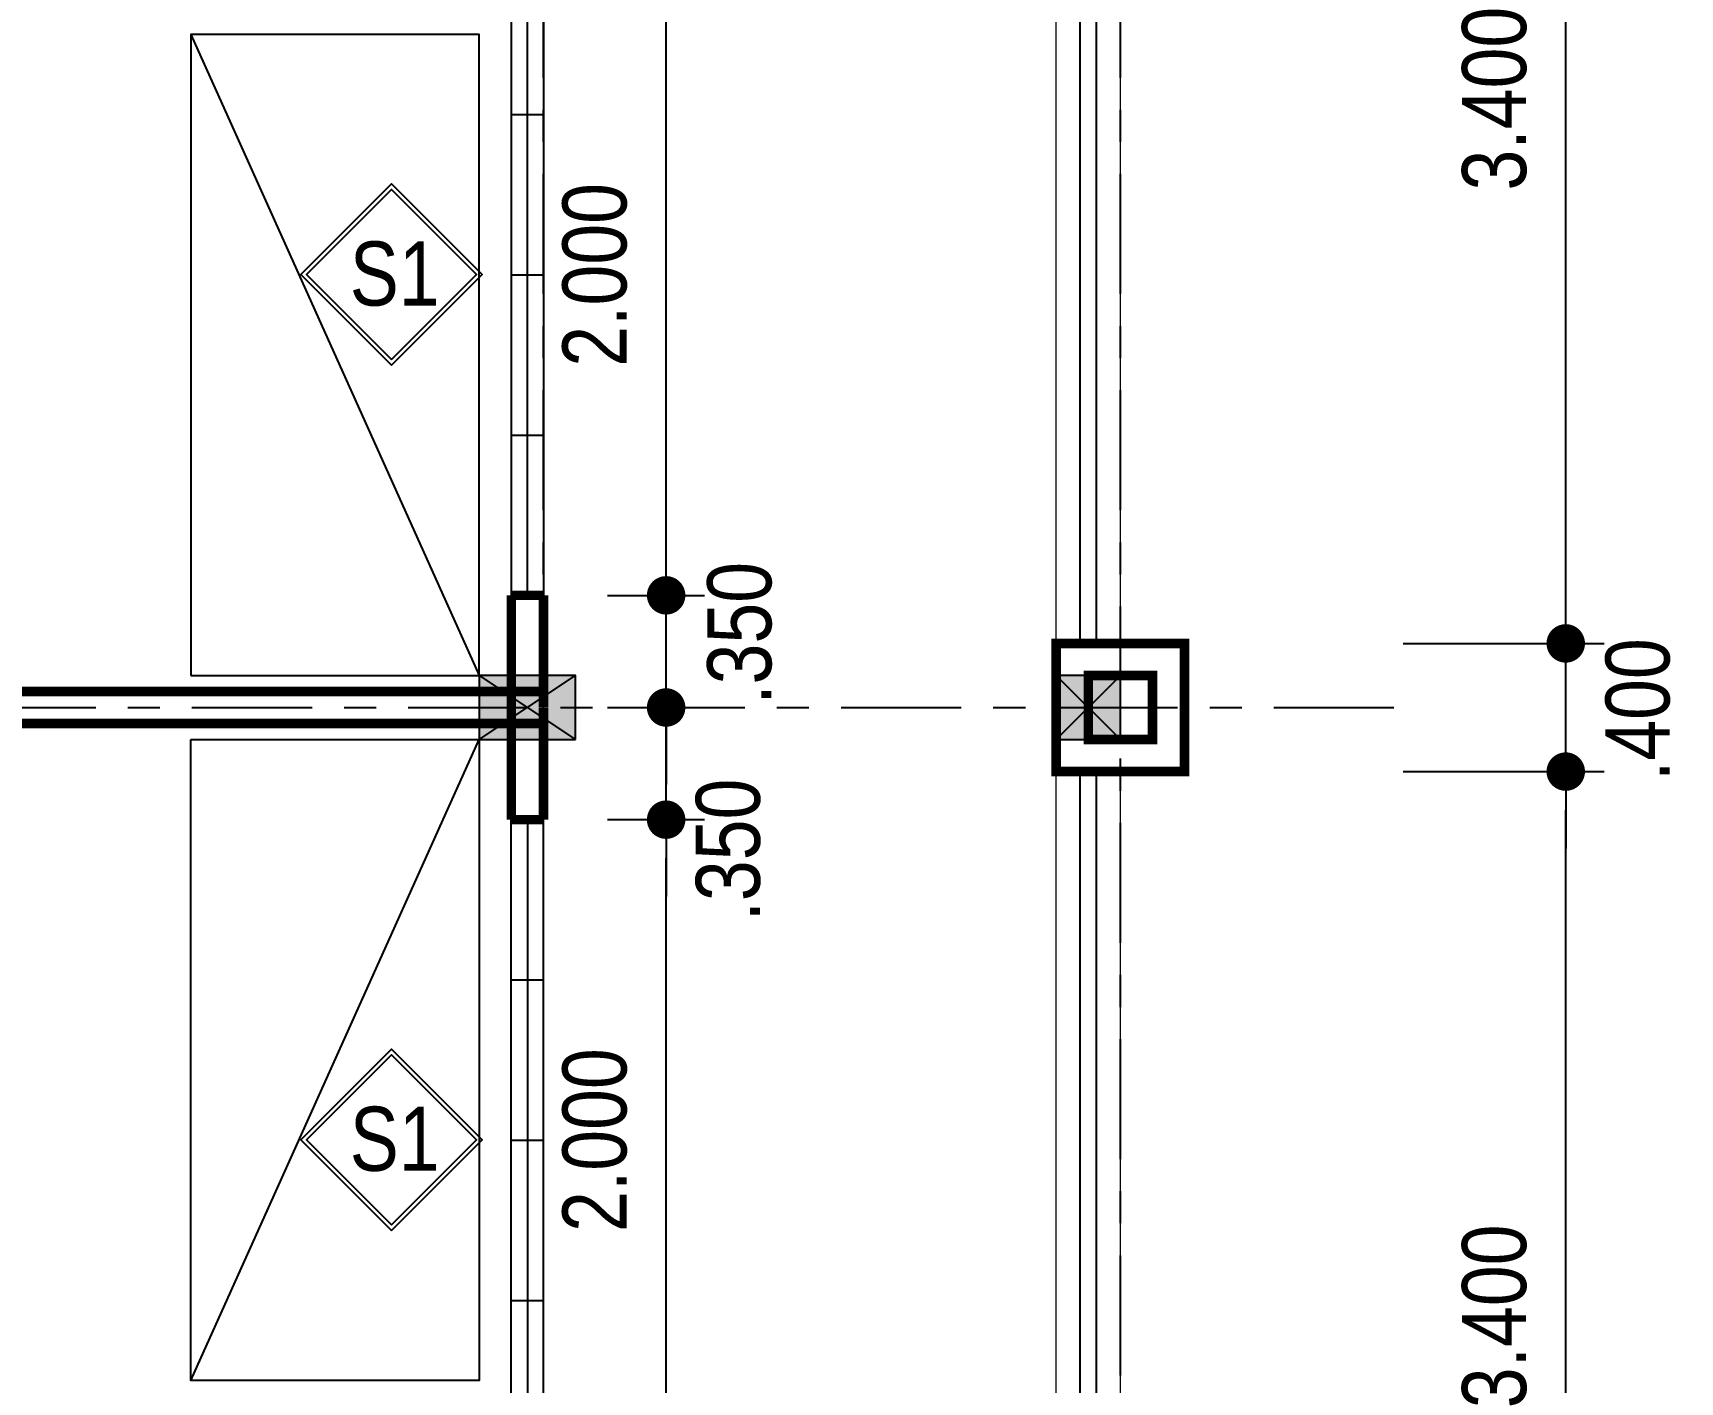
# Model space of a CAD drawing. Header units: millimetres. Extents: x 120 to 288, y 58 to 216.
# Drawn here: x 172.81 to 177.95, y 131.31 to 135.52 of the extents above; entities that cross this region are included whole.
import ezdxf

# ---------------------------------------------------------------- set-up
doc = ezdxf.new("R2010")
doc.units = ezdxf.units.MM
doc.header["$LTSCALE"] = 0.3
doc.header["$MEASUREMENT"] = 0
doc.linetypes.add('CENTER', pattern=[2, 1.25, -0.25, 0.25, -0.25])
doc.layers.get('0').update_dxf_attribs({"linetype": 'CONTINUOUS', "lineweight": 13})
doc.layers.get('DEFPOINTS').update_dxf_attribs({"linetype": 'CONTINUOUS', "lineweight": 13})
for name, color, linetype in [('HACTH', 8, 'CONTINUOUS'), ('HATCH', 8, 'CONTINUOUS'), ('LAYER 1', 1, 'CONTINUOUS'), ('LAYER1', 1, 'CONTINUOUS'), ('LAYER4', 114, 'CONTINUOUS'), ('LAYER5', 5, 'CONTINUOUS'), ('LAYER7', 7, 'CONTINUOUS'), ('THIETBI', 25, 'CONTINUOUS'), ('TUONG', 7, 'CONTINUOUS')]:
    doc.layers.add(name, color=color, linetype=linetype)
doc.styles.add('HELVE-KT', font='vhelvcn.TTF')
doc.dimstyles.new('1-100', dxfattribs={"dimtxt": 0.2, "dimasz": 0.12, "dimexe": 0.12, "dimexo": 0.2, "dimgap": 0.12, "dimtad": 1, "dimdec": 3, "dimzin": 4, "dimdsep": 46, "dimtxsty": 'HELVE-KT', "dimblk1": 'DOT', "dimblk2": 'DOT', "dimsah": 1, "dimcen": -0.18, "dimadec": 3, "dimazin": 0, "dimtfac": 1, "dimtdec": 3, "dimtmove": 2, "dimatfit": 3, "dimldrblk": 'DOT', "dimfxl": 0, "dimtolj": 1, "dimtzin": 4, "dimarcsym": 0})

# ---------------------------------------------------------------- blocks, each defined once
blk = doc.blocks.new('_DOT')
at = {"color": 0, "linetype": 'ByBlock'}
blk.add_line((-0.5, 0), (-1, 0), dxfattribs=at)
at = {"color": 0, "linetype": 'ByBlock', "const_width": 0.5}
blk.add_lwpolyline([(-0.25, 0, 1), (0.25, 0, 1)], format="xyb", close=True, dxfattribs=at)
blk = doc.blocks.new('*D345')
at = {"layer": 'DEFPOINTS', "color": 0, "lineweight": -2, "ltscale": 5}
for p in [(174.4041485818684, 133.0677657602484), (174.7870838588365, 133.0677657602484), (174.4041485818684, 131.0677657602484)]:
    blk.add_point(p, dxfattribs=at)
at = {"layer": 'LAYER 1', "color": 0, "lineweight": -2, "ltscale": 5}
for p, q in [((174.6041485818684, 133.0677657602484), (174.9070838588365, 133.0677657602484)), ((174.7870838588365, 131.1877657602485), (174.7870838588365, 132.9477657602484)), ((174.6041485818684, 131.0677657602484), (174.9070838588365, 131.0677657602484))]:
    blk.add_line(p, q, dxfattribs=at)
at = {"layer": 'LAYER 1', "color": 0, "lineweight": -2, "ltscale": 5, "xscale": 0.12, "yscale": 0.12, "zscale": 0.12}
for p, rotation in [((174.7870838588365, 133.0677657602484), 90), ((174.7870838588365, 131.0677657602484), 270)]:
    blk.add_blockref('_DOT', p, dxfattribs=dict(at, rotation=rotation))
at = {"layer": 'LAYER 1', "color": 0, "ltscale": 5, "insert": (174.5649505255031, 132.0677657602485), "char_height": 0.2, "attachment_point": 5, "rotation": 90, "style": 'HELVE-KT'}
blk.add_mtext('\\A1;2.000', dxfattribs=at)
blk = doc.blocks.new('*D346')
at = {"layer": 'DEFPOINTS', "color": 0, "lineweight": -2, "ltscale": 5}
for p in [(174.4041485818684, 133.417765760167), (174.7870838588365, 133.417765760167), (174.4041485818684, 133.0677657602484)]:
    blk.add_point(p, dxfattribs=at)
at = {"layer": 'LAYER 1', "color": 0, "lineweight": -2, "ltscale": 5}
for p, q in [((174.7870838588365, 133.537765760167), (174.7870838588365, 133.657765760167)), ((174.6041485818684, 133.417765760167), (174.9070838588365, 133.417765760167)), ((174.7870838588365, 133.0677657602484), (174.7870838588365, 133.417765760167)), ((174.6041485818684, 133.0677657602484), (174.9070838588365, 133.0677657602484)), ((174.7870838588365, 132.9477657602484), (174.7870838588365, 132.8277657602484))]:
    blk.add_line(p, q, dxfattribs=at)
at = {"layer": 'LAYER 1', "color": 0, "lineweight": -2, "ltscale": 5, "xscale": 0.12, "yscale": 0.12, "zscale": 0.12}
for p, rotation in [((174.7870838588365, 133.417765760167), 270), ((174.7870838588365, 133.0677657602484), 90)]:
    blk.add_blockref('_DOT', p, dxfattribs=dict(at, rotation=rotation))
at = {"layer": 'LAYER 1', "color": 0, "ltscale": 5, "insert": (174.9810973097569, 132.9728908184463), "char_height": 0.2, "attachment_point": 5, "rotation": 90, "style": 'HELVE-KT'}
blk.add_mtext('\\A1;.350', dxfattribs=at)
blk = doc.blocks.new('*D347')
at = {"layer": 'DEFPOINTS', "color": 0, "lineweight": -2, "ltscale": 5}
for p in [(174.4041485818684, 133.7677657602019), (174.7870838588365, 133.7677657602019), (174.4041485818684, 133.417765760167)]:
    blk.add_point(p, dxfattribs=at)
at = {"layer": 'LAYER 1', "color": 0, "lineweight": -2, "ltscale": 5}
for p, q in [((174.7870838588365, 133.8877657602019), (174.7870838588365, 134.0077657602019)), ((174.6041485818684, 133.7677657602019), (174.9070838588365, 133.7677657602019)), ((174.7870838588365, 133.417765760167), (174.7870838588365, 133.7677657602019)), ((174.6041485818684, 133.417765760167), (174.9070838588365, 133.417765760167)), ((174.7870838588365, 133.297765760167), (174.7870838588365, 133.1777657601669))]:
    blk.add_line(p, q, dxfattribs=at)
at = {"layer": 'LAYER 1', "color": 0, "lineweight": -2, "ltscale": 5, "xscale": 0.12, "yscale": 0.12, "zscale": 0.12}
for p, rotation in [((174.7870838588365, 133.7677657602019), 270), ((174.7870838588365, 133.417765760167), 90)]:
    blk.add_blockref('_DOT', p, dxfattribs=dict(at, rotation=rotation))
at = {"layer": 'LAYER 1', "color": 0, "ltscale": 5, "insert": (175.0167095756856, 133.6490557735799), "char_height": 0.2, "attachment_point": 5, "rotation": 90, "style": 'HELVE-KT'}
blk.add_mtext('\\A1;.350', dxfattribs=at)
blk = doc.blocks.new('*D348')
at = {"layer": 'DEFPOINTS', "color": 0, "lineweight": -2, "ltscale": 5}
for p in [(174.4041485818684, 135.7677657602019), (174.7870838588365, 135.7677657602019), (174.4041485818684, 133.7677657602019)]:
    blk.add_point(p, dxfattribs=at)
at = {"layer": 'LAYER 1', "color": 0, "lineweight": -2, "ltscale": 5}
for p, q in [((174.6041485818684, 135.7677657602019), (174.9070838588365, 135.7677657602019)), ((174.7870838588365, 133.8877657602019), (174.7870838588365, 135.6477657602019)), ((174.6041485818684, 133.7677657602019), (174.9070838588365, 133.7677657602019))]:
    blk.add_line(p, q, dxfattribs=at)
at = {"layer": 'LAYER 1', "color": 0, "lineweight": -2, "ltscale": 5, "xscale": 0.12, "yscale": 0.12, "zscale": 0.12}
for p, rotation in [((174.7870838588365, 135.7677657602019), 90), ((174.7870838588365, 133.7677657602019), 270)]:
    blk.add_blockref('_DOT', p, dxfattribs=dict(at, rotation=rotation))
at = {"layer": 'LAYER 1', "color": 0, "ltscale": 5, "insert": (174.5649505255031, 134.7677657602019), "char_height": 0.2, "attachment_point": 5, "rotation": 90, "style": 'HELVE-KT'}
blk.add_mtext('\\A1;2.000', dxfattribs=at)
blk = doc.blocks.new('*D381')
at = {"layer": 'DEFPOINTS', "color": 0, "lineweight": -2, "ltscale": 5}
for p in [(176.8863781818058, 133.2177657601553), (177.5935090831289, 133.2177657601553), (176.8863781818058, 129.817765760132)]:
    blk.add_point(p, dxfattribs=at)
at = {"layer": 'LAYER 1', "color": 0, "lineweight": -2, "ltscale": 5}
for p, q in [((177.0863781818057, 133.2177657601553), (177.7135090831289, 133.2177657601553)), ((177.5935090831289, 129.937765760132), (177.5935090831289, 133.0977657601553)), ((177.0863781818057, 129.817765760132), (177.7135090831289, 129.817765760132))]:
    blk.add_line(p, q, dxfattribs=at)
at = {"layer": 'LAYER 1', "color": 0, "lineweight": -2, "ltscale": 5, "xscale": 0.12, "yscale": 0.12, "zscale": 0.12}
for p, rotation in [((177.5935090831289, 133.2177657601553), 90), ((177.5935090831289, 129.817765760132), 270)]:
    blk.add_blockref('_DOT', p, dxfattribs=dict(at, rotation=rotation))
at = {"layer": 'LAYER 1', "color": 0, "ltscale": 5, "insert": (177.3713757497955, 131.5177657601437), "char_height": 0.2, "attachment_point": 5, "rotation": 90, "style": 'HELVE-KT'}
blk.add_mtext('\\A1;3.400', dxfattribs=at)
blk = doc.blocks.new('*D382')
at = {"layer": 'DEFPOINTS', "color": 0, "lineweight": -2, "ltscale": 5}
for p in [(176.8863781818058, 133.6177657601786), (177.5935090831289, 133.6177657601786), (176.8863781818058, 133.2177657601553)]:
    blk.add_point(p, dxfattribs=at)
at = {"layer": 'LAYER 1', "color": 0, "lineweight": -2, "ltscale": 5}
for p, q in [((177.5935090831289, 133.7377657601786), (177.5935090831289, 133.8577657601786)), ((177.0863781818057, 133.6177657601786), (177.7135090831289, 133.6177657601786)), ((177.5935090831289, 133.2177657601553), (177.5935090831289, 133.6177657601786)), ((177.0863781818057, 133.2177657601553), (177.7135090831289, 133.2177657601553)), ((177.5935090831289, 133.0977657601553), (177.5935090831289, 132.9777657601553))]:
    blk.add_line(p, q, dxfattribs=at)
at = {"layer": 'LAYER 1', "color": 0, "lineweight": -2, "ltscale": 5, "xscale": 0.12, "yscale": 0.12, "zscale": 0.12}
for p, rotation in [((177.5935090831289, 133.6177657601786), 270), ((177.5935090831289, 133.2177657601553), 90)]:
    blk.add_blockref('_DOT', p, dxfattribs=dict(at, rotation=rotation))
at = {"layer": 'LAYER 1', "color": 0, "ltscale": 5, "insert": (177.8188518219612, 133.4108429979839), "char_height": 0.2, "attachment_point": 5, "rotation": 90, "style": 'HELVE-KT'}
blk.add_mtext('\\A1;.400', dxfattribs=at)
blk = doc.blocks.new('*D383')
at = {"layer": 'DEFPOINTS', "color": 0, "lineweight": -2, "ltscale": 5}
for p in [(176.8863781818058, 137.0177657602601), (177.5935090831289, 137.0177657602601), (176.8863781818058, 133.6177657601786)]:
    blk.add_point(p, dxfattribs=at)
at = {"layer": 'LAYER 1', "color": 0, "lineweight": -2, "ltscale": 5}
for p, q in [((177.0863781818057, 137.0177657602601), (177.7135090831289, 137.0177657602601)), ((177.5935090831289, 133.7377657601786), (177.5935090831289, 136.8977657602601)), ((177.0863781818057, 133.6177657601786), (177.7135090831289, 133.6177657601786))]:
    blk.add_line(p, q, dxfattribs=at)
at = {"layer": 'LAYER 1', "color": 0, "lineweight": -2, "ltscale": 5, "xscale": 0.12, "yscale": 0.12, "zscale": 0.12}
for p, rotation in [((177.5935090831289, 137.0177657602601), 90), ((177.5935090831289, 133.6177657601786), 270)]:
    blk.add_blockref('_DOT', p, dxfattribs=dict(at, rotation=rotation))
at = {"layer": 'LAYER 1', "color": 0, "ltscale": 5, "insert": (177.3713757497955, 135.3177657602194), "char_height": 0.2, "attachment_point": 5, "rotation": 90, "style": 'HELVE-KT'}
blk.add_mtext('\\A1;3.400', dxfattribs=at)

msp = doc.modelspace()

# ---------------------------------------------------------------- hatches: boundary and pattern name
at = {"layer": 'LAYER7', "ltscale": 5}
h = msp.add_hatch(color=256, dxfattribs=at)
h.paths.add_polyline_path([(174.204148581915, 133.5177657602019), (174.2041485817986, 133.317765760132), (174.3541485818218, 133.4177657602252)])
h.paths.add_polyline_path([(174.3541485818218, 133.417765760167), (174.5041485818451, 133.5177657602019), (174.204148581915, 133.5177657602019)])
h.paths.add_polyline_path([(174.2041485818568, 133.3177657601902), (174.5041485819033, 133.3177657601902), (174.3541485818218, 133.4177657602252)])
h.paths.add_polyline_path([(174.3541485818801, 133.4177657602252), (174.5041485819033, 133.317765760132), (174.5041485819033, 133.5177657602019)])
h = msp.add_hatch(color=256, dxfattribs=at)
h.paths.add_polyline_path([(176.1041485818801, 133.417765760167), (176.0041485818451, 133.5177657602019), (176.0041485818451, 133.3177657601902)])
h.paths.add_polyline_path([(176.1041485819383, 133.4177657602252), (176.0041485819033, 133.3177657601902), (176.204148581915, 133.3177657601902)])
h.paths.add_polyline_path([(176.204148581915, 133.5177657602019), (176.1041485818801, 133.417765760167), (176.2041485818568, 133.317765760132)])
h.paths.add_polyline_path([(176.204148581915, 133.5177657602019), (176.0041485818451, 133.5177657602019), (176.1041485818801, 133.417765760167)])
h = msp.add_hatch(color=256, dxfattribs=at)
h.paths.add_polyline_path([(176.1041485818801, 133.417765760167), (176.0041485818451, 133.5177657602019), (176.0041485818451, 133.3177657601902)])
h.paths.add_polyline_path([(176.1041485819383, 133.4177657602252), (176.0041485819033, 133.3177657601902), (176.204148581915, 133.3177657601902)])
h.paths.add_polyline_path([(176.204148581915, 133.5177657602019), (176.1041485818801, 133.417765760167), (176.2041485818568, 133.317765760132)])
h.paths.add_polyline_path([(176.204148581915, 133.5177657602019), (176.0041485818451, 133.5177657602019), (176.1041485818801, 133.417765760167)])

# ---------------------------------------------------------------- linework, layer by layer
at = {"ltscale": 5}
for p, q in [((176.0041485818451, 133.6177657601786), (176.0041485818451, 137.0177657602601)), ((176.2041485818568, 133.6177657601786), (176.2041485818568, 137.0177657602601)), ((176.0041485818451, 129.817765760132), (176.0041485818451, 133.2177657601553)), ((176.2041485818568, 129.817765760132), (176.2041485818568, 133.2177657601553))]:
    msp.add_line(p, q, dxfattribs=at)
at = {"layer": 'HACTH', "lineweight": -2, "ltscale": 0.08}
for points in [[(173.9304272079457, 134.5036477527144), (174.1955815249122, 134.7688020696809), (173.9304272079457, 135.0339563866475), (173.6652728909791, 134.7688020696809)], [(173.9304272079457, 131.803647752761), (174.1955815249122, 132.0688020697275), (173.9304272079457, 132.333956386694), (173.6652728909791, 132.0688020697275)]]:
    msp.add_lwpolyline(points, close=True, dxfattribs=at)
at = {"layer": 'HATCH', "linetype": 'CENTER'}
for points in [[(174.4041485818684, 120.5331591377746), (174.4041485818684, 145.4062080577262)], [(176.2041485818568, 120.5331591377746), (176.2041485818568, 145.4062080577262)], [(164.532702977705, 133.417765760167), (177.082898007016, 133.417765760167)]]:
    msp.add_lwpolyline(points, dxfattribs=at)
at = {"layer": 'LAYER 1', "lineweight": -2, "ltscale": 0.08}
for points in [[(173.9304272079457, 134.4859593572063), (174.2132699204203, 134.7688020696809), (173.9304272079457, 135.0516447821555), (173.6475844954711, 134.7688020696809)], [(173.9304272079457, 131.7859593572529), (174.2132699204203, 132.0688020697275), (173.9304272079457, 132.3516447822021), (173.6475844954711, 132.0688020697275)]]:
    msp.add_lwpolyline(points, close=True, dxfattribs=at)
at = {"layer": 'LAYER4', "ltscale": 5}
for p, q in [((176.0791485818495, 133.6177657601786), (176.0791485818495, 137.0177657602601)), ((176.1291485818524, 133.6177657601786), (176.1291485818524, 137.0177657602601)), ((176.0791485818495, 129.817765760132), (176.0791485818495, 133.2177657601553)), ((176.1291485818524, 129.817765760132), (176.1291485818524, 133.2177657601553))]:
    msp.add_line(p, q, dxfattribs=at)
at = {"layer": 'LAYER5', "color": 163, "linetype": 'Continuous'}
for p, q in [((174.3041485818917, 135.7677657602019), (174.3041485818917, 133.7677657602019)), ((174.3541485818801, 133.7677657602019), (174.3541485818801, 135.7677657602019)), ((174.4041485818684, 135.7677657602019), (174.4041485818684, 133.7677657602019)), ((174.3041485818917, 135.2677657602019), (174.4041485818102, 135.2677657602019)), ((174.3041485818917, 134.7677657602019), (174.4041485818102, 134.7677657602019)), ((174.3041485818917, 134.2677657602019), (174.4041485818102, 134.2677657602019)), ((174.3041485818917, 131.0677657602484), (174.3041485818917, 133.0677657602484)), ((174.3541485818801, 133.0677657602484), (174.3541485818801, 131.0677657602484)), ((174.4041485818684, 131.0677657602484), (174.4041485818684, 133.0677657602484)), ((174.3041485818917, 132.5677657602484), (174.4041485818102, 132.5677657602484)), ((174.3041485818917, 132.0677657602484), (174.4041485818102, 132.0677657602484)), ((174.3041485818917, 131.5677657602484), (174.4041485818102, 131.5677657602484))]:
    msp.add_line(p, q, dxfattribs=at)
at = {"layer": 'LAYER7', "ltscale": 5}
for p, q in [((174.2041485818568, 133.3177657601902), (174.5041485818451, 133.5177657602019)), ((174.2041485818568, 133.5177657602019), (174.5041485818451, 133.3177657601902)), ((176.0041485818451, 133.3177657601902), (176.2041485818568, 133.5177657602019)), ((176.0041485818451, 133.5177657602019), (176.2041485818568, 133.3177657601902)), ((176.0041485818451, 133.3177657601902), (176.2041485818568, 133.5177657602019)), ((176.0041485818451, 133.5177657602019), (176.2041485818568, 133.3177657601902))]:
    msp.add_line(p, q, dxfattribs=at)
at = {"layer": 'LAYER7', "ltscale": 5, "const_width": 0.03}
for points in [[(174.3041485818917, 133.4177657602252), (174.3041485818917, 133.7677657602019)], [(174.4041485818684, 133.4177657602252), (174.4041485818684, 133.7677657602019)], [(167.7041485817986, 133.4677657602135), (174.4041485818684, 133.4677657602135)], [(174.3041485818917, 133.417765760167), (174.3041485818917, 133.0677657602484)], [(174.4041485818684, 133.417765760167), (174.4041485818684, 133.0677657602484)], [(167.7041485817986, 133.3677657601786), (174.4041485818684, 133.3677657601786)]]:
    msp.add_lwpolyline(points, dxfattribs=at)
for points in [[(176.4041485818684, 133.2177657601553), (176.4041485818684, 133.6177657601786), (176.0041485818451, 133.6177657601786), (176.0041485818451, 133.2177657601553)], [(176.3041485818917, 133.3177657601902), (176.3041485818917, 133.5177657601437), (176.1041485818218, 133.5177657601437), (176.1041485818218, 133.3177657601902)]]:
    msp.add_lwpolyline(points, close=True, dxfattribs=at)
at = {"layer": 'LAYER7', "ltscale": 5}
for points in [[(174.5041485818451, 133.3177657601902), (174.5041485818451, 133.5177657602019), (174.2041485818568, 133.5177657602019), (174.2041485818568, 133.3177657601902)], [(176.2041485818568, 133.3177657601902), (176.2041485818568, 133.5177657602019), (176.0041485818451, 133.5177657602019), (176.0041485818451, 133.3177657601902)], [(176.2041485818568, 133.3177657601902), (176.2041485818568, 133.5177657602019), (176.0041485818451, 133.5177657602019), (176.0041485818451, 133.3177657601902)]]:
    msp.add_lwpolyline(points, close=True, dxfattribs=at)
at = {"layer": 'THIETBI', "ltscale": 5}
for p, q in [((173.3041485818335, 135.5177657602019), (174.2041485818568, 133.5177657602019)), ((173.3041485818335, 131.3177657602484), (174.2041485818568, 133.3177657602484))]:
    msp.add_line(p, q, dxfattribs=at)
for points in [[(173.3041485818335, 133.5177657602019), (174.2041485818568, 133.5177657602019), (174.2041485818568, 135.5177657602019), (173.3041485818335, 135.5177657602019)], [(173.3041485818335, 133.3177657602484), (174.2041485818568, 133.3177657602484), (174.2041485818568, 131.3177657602484), (173.3041485818335, 131.3177657602484)]]:
    msp.add_lwpolyline(points, close=True, dxfattribs=at)
at = {"layer": 'TUONG', "linetype": 'ByBlock', "ltscale": 5, "const_width": 0.03}
for points in [[(174.4041485818684, 133.7677657602019), (174.3041485818917, 133.7677657602019)], [(174.4041485818684, 133.0677657602484), (174.3041485818917, 133.0677657602484)]]:
    msp.add_lwpolyline(points, dxfattribs=at)

# ---------------------------------------------------------------- texts
at = {"layer": 'LAYER1', "linetype": 'Continuous', "ltscale": 0.05, "char_height": 0.2, "width": 17.4622, "attachment_point": 1, "style": 'HELVE-KT'}
for insert in [(173.8002695531396, 134.872018526341), (173.8002695531396, 132.1720185263875)]:
    msp.add_mtext('S1', dxfattribs=dict(at, insert=insert))

# ---------------------------------------------------------------- dimensions: what is measured, and where the dimension line sits
at = {"layer": 'LAYER 1', "ltscale": 5}
for base, p1, p2, picture, middle in [((177.5935090831289, 137.0177657602601), (176.8863781818058, 133.6177657601786), (176.8863781818058, 137.0177657602601), '*D383', (177.3713757497955, 135.3177657602194)), ((174.7870838588365, 135.7677657602019), (174.4041485818684, 133.7677657602019), (174.4041485818684, 135.7677657602019), '*D348', (174.5649505255031, 134.7677657602019)), ((177.5935090831289, 133.2177657601553), (176.8863781818058, 129.817765760132), (176.8863781818058, 133.2177657601553), '*D381', (177.3713757497955, 131.5177657601437)), ((174.7870838588365, 133.0677657602484), (174.4041485818684, 131.0677657602484), (174.4041485818684, 133.0677657602484), '*D345', (174.5649505255031, 132.0677657602485))]:
    dim = msp.add_linear_dim(base=base, p1=p1, p2=p2, angle=90, dimstyle='1-100', dxfattribs=at)
    dim.commit()
    dim.dimension.update_dxf_attribs({"geometry": picture, "text_midpoint": middle})
for base, p1, p2, picture, middle in [((174.7870838588365, 133.7677657602019), (174.4041485818684, 133.417765760167), (174.4041485818684, 133.7677657602019), '*D347', (175.0167095756856, 133.6490557735799)), ((177.5935090831289, 133.6177657601786), (176.8863781818058, 133.2177657601553), (176.8863781818058, 133.6177657601786), '*D382', (177.8188518219612, 133.4108429979839)), ((174.7870838588365, 133.417765760167), (174.4041485818684, 133.0677657602484), (174.4041485818684, 133.417765760167), '*D346', (174.9810973097569, 132.9728908184463))]:
    dim = msp.add_linear_dim(base=base, p1=p1, p2=p2, angle=90, dimstyle='1-100', dxfattribs=at)
    dim.commit()
    dim.dimension.update_dxf_attribs({"geometry": picture, "text_midpoint": middle, "dimtype": 160})

doc.saveas('drawing.dxf')
